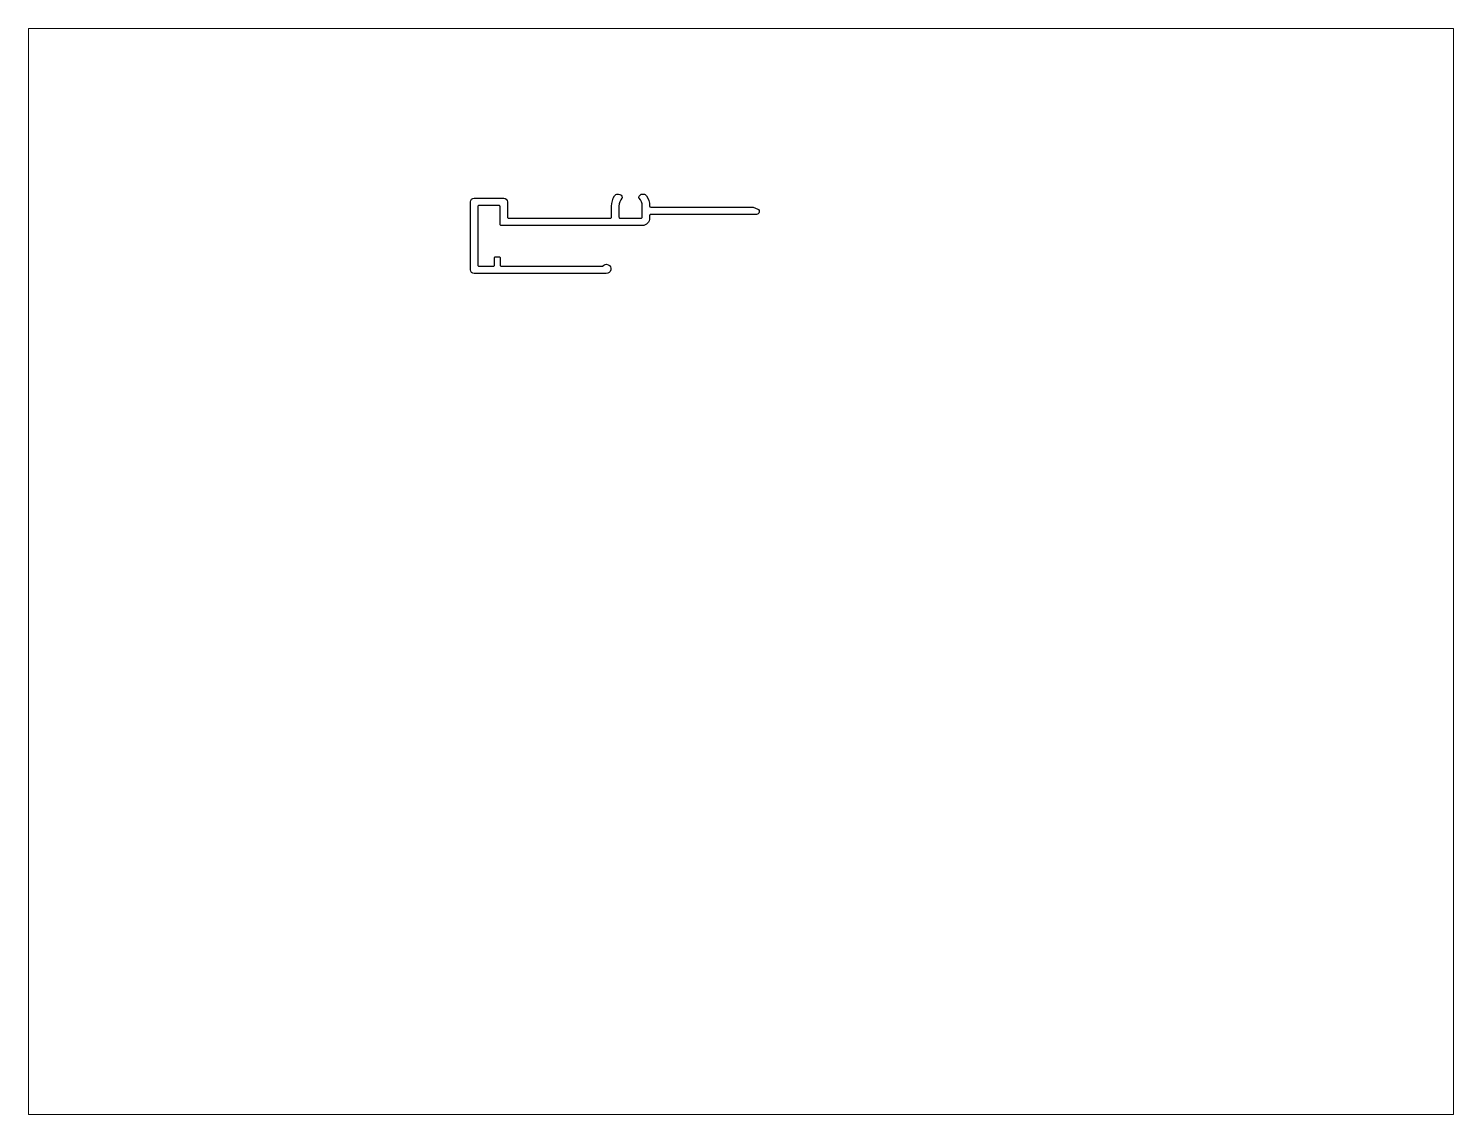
# Paper-space layout 'Layout1' of a CAD drawing. Extents: x 27 to 240, y 20 to 183.
# The model-space entities are those that its viewports show. They can reach past a viewport. Long polylines and large blocks are cut down to what shows.
import ezdxf

# ---------------------------------------------------------------- set-up
doc = ezdxf.new("R2010")
doc.units = 0
doc.header["$LTSCALE"] = 15
doc.layers.get('0').update_dxf_attribs({"linetype": 'CONTINUOUS'})

msp = doc.modelspace()

# ---------------------------------------------------------------- linework, layer by layer
at = {"color": 0, "ltscale": 0.05}
msp.add_lwpolyline([(165.78, 225.94, -0.414214), (163.78, 223.94), (125.58, 223.94, -0.414214), (125.28, 224.24), (125.28, 229.04, 0.414214), (124.98, 229.34), (119.58, 229.34, 0.414214), (119.28, 229.04), (119.28, 213.24, 0.414214), (119.58, 212.94), (123.48, 212.94, 0.414214), (123.78, 213.24), (123.78, 215.24, -0.414214), (123.98, 215.44), (125.08, 215.44, -0.414214), (125.28, 215.24), (125.28, 213.24, 0.414214), (125.58, 212.94), (153.03, 212.94, -1.618034), (154.03, 210.94), (118.28, 210.94, -0.414214), (117.28, 211.94), (117.28, 230.34, -0.414214), (118.28, 231.34), (126.28, 231.34, -0.414214), (127.28, 230.34), (127.28, 226.24, 0.414214), (127.58, 225.94), (155.18, 225.94, 0.414214), (155.48, 226.24), (155.48, 229.19, -0.144242), (156.3, 231.98, -0.254751), (157.14, 232.44), (157.38, 232.44, -0.385195), (158.37, 231.54, -0.212513), (158.29, 231.31, 0.186495), (157.48, 229.19), (157.48, 226.24, 0.414214), (157.78, 225.94), (163.48, 225.94, 0.414214), (163.78, 226.24), (163.78, 229.19, 0.186495), (162.96, 231.31, -0.212513), (162.88, 231.54, -0.385195), (163.88, 232.44), (164.11, 232.44, -0.254751), (164.95, 231.98, -0.141901), (165.78, 229.24, 0.411529), (166.08, 228.94), (193.71, 228.94, -0.106119), (193.83, 228.91), (195.03, 228.37, -0.808123), (194.73, 226.94), (166.08, 226.94, 0.414214), (165.78, 226.64)], format="xyb", close=True, dxfattribs=at)

psp = doc.layouts.get("Layout1")

# ---------------------------------------------------------------- viewports
at = {"layer": '0', "color": 0, "linetype": 'BYBLOCK', "ltscale": 0.05}
psp.add_viewport(center=(133.35, 101.6), size=(213.36, 162.56), view_center_point=(190.51, 130.3), view_height=293.8955, dxfattribs=at)

doc.saveas('drawing.dxf')
